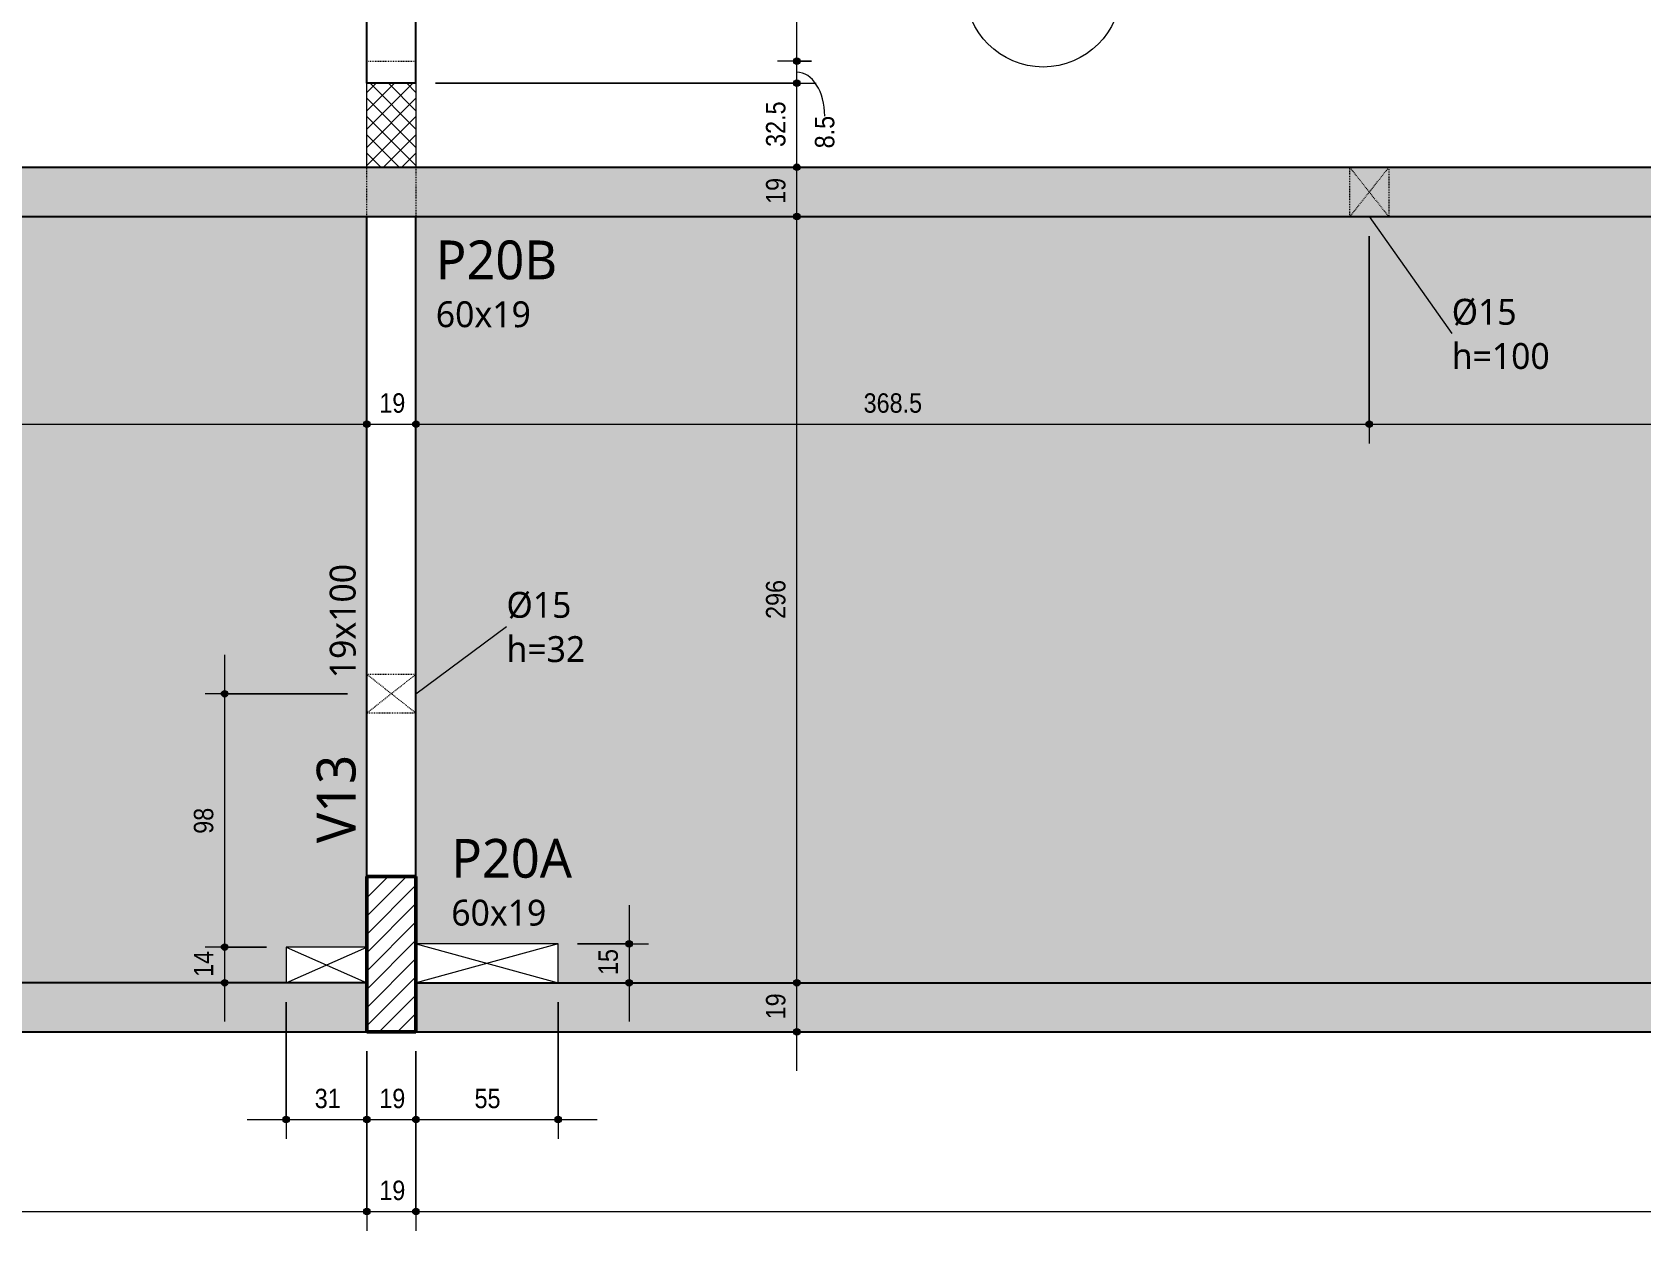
# Model space of a CAD drawing. Header units: centimetres. Extents: x -1139 to 26418, y -889 to 84390.
# Drawn here: x 2931 to 3553, y -782 to -319 of the extents above; entities that cross this region are included whole.
import ezdxf

# ---------------------------------------------------------------- set-up
doc = ezdxf.new("R2010")
doc.units = ezdxf.units.CM
doc.linetypes.add('Traço', pattern=[0.635, 0.3175, -0.3175])
for name, color, linetype, lineweight in [('A-ANNO-DIMS', 7, 'Continuous', 9), ('A-ANNO-DIMS-50', 7, 'Continuous', 9), ('A-FLOR', 7, 'Continuous', 9), ('A-GENM', 7, 'Continuous', 18), ('A-GENM-HDLN', 7, 'Traço', 18), ('A-GENM-IDEN', 7, 'Continuous', 9), ('G-ANNO-SYMB', 7, 'Continuous', 9), ('S-BEAM', 7, 'Continuous', 9), ('S-BEAM-IDEN', 7, 'Continuous', 9), ('S-COLS', 7, 'Continuous', 9), ('S-COLS-HDLN', 7, 'Traço', 18), ('S-COLS-IDEN', 7, 'Continuous', 9)]:
    doc.layers.add(name, color=color, linetype=linetype, lineweight=lineweight)
doc.styles.add('Fira Sans_1', font='', dxfattribs={"width": 0.9, "height": 7.5})
doc.styles.add('Gadugi', font='gadugi.ttf', dxfattribs={"height": 15})
doc.styles.add('Gadugi_1', font='gadugi.ttf', dxfattribs={"height": 10})
doc.styles.get('Fira Sans_1').set_extended_font_data('Fira Sans')
doc.dimstyles.new('PED_R80_1_5mm_ACIMA_As_ESQ__R00', dxfattribs={"dimscale": 30.48, "dimtxt": 10.229846, "dimasz": 0.328084, "dimexe": 0.246063, "dimexo": 0.246063, "dimgap": 0.049213, "dimtad": 1, "dimdec": 1, "dimrnd": 0.5, "dimdsep": 46, "dimtxsty": 'Fira Sans_1', "dimblk1": 'DOTSMALL', "dimblk2": 'DOTSMALL', "dimsah": 1, "dimcen": 0.09, "dimdle": 0.492126, "dimazin": 0, "dimtfac": 1, "dimtdec": 4, "dimtix": 1, "dimtmove": 0, "dimatfit": 3, "dimfxl": 1, "dimtvp": 1, "dimtolj": 1, "dimtzin": 0, "dimarcsym": 2})
doc.dimstyles.new('PED_R80_1_5mm_ACIMA_As_ESQ__R00_1', dxfattribs={"dimscale": 30.48, "dimtxt": 10.229846, "dimasz": 0.328084, "dimexe": 0.246063, "dimexo": 0.246063, "dimgap": 0.049213, "dimtad": 1, "dimdec": 1, "dimrnd": 0.5, "dimdsep": 46, "dimtxsty": 'Fira Sans_1', "dimblk1": 'DOTSMALL', "dimblk2": 'DOTSMALL', "dimsah": 1, "dimcen": 0.09, "dimdle": 0.492126, "dimazin": 0, "dimtfac": 1, "dimtdec": 4, "dimtix": 1, "dimtmove": 1, "dimatfit": 3, "dimfxl": 1, "dimtvp": 1, "dimtolj": 1, "dimtzin": 0, "dimarcsym": 2})

# ---------------------------------------------------------------- blocks, each defined once
blk = doc.blocks.new('PED_FURO_CIRCULAR_R04_2020 _INSTÂNCIA_ - FURO CIRC-3743808-PL400 - FORMA DO BARRILETE')
at = {"layer": 'A-GENM-HDLN'}
for p, q in [((7.5, -9.5), (-7.5, 9.5)), ((-7.5, -9.5), (7.5, 9.5)), ((-7.5, -9.5), (-7.5, 9.5)), ((7.5, 9.5), (7.5, -9.5))]:
    blk.add_line(p, q, dxfattribs=at)
blk = doc.blocks.new('PED_FURO_CIRCULAR_R04_2020 _INSTÂNCIA_ - FURO CIRC-3769521-PL400 - FORMA DO BARRILETE')
at = {"layer": 'A-GENM', "color": 8, "true_color": 0x808080}
for p, q in [((-7.44, 9.43), (-7.5, 9.5)), ((-7.5, 9.43), (-7.5, 9.5)), ((-7.5, 9.5), (7.5, 9.5)), ((7.44, 9.43), (7.5, 9.5)), ((7.5, 9.5), (7.5, 9.43))]:
    blk.add_line(p, q, dxfattribs=at)
at = {"layer": 'A-GENM-HDLN'}
for p, q in [((-7.5, -9.5), (7.44, 9.43)), ((-7.5, -9.5), (-7.5, 9.42)), ((7.5, -9.5), (-7.44, 9.43)), ((7.5, 9.42), (7.5, -9.5)), ((7.5, -9.5), (-7.5, -9.5))]:
    blk.add_line(p, q, dxfattribs=at)
blk = doc.blocks.new('Corte - M_Cabeça do corte - Preenchida-2060824-PL400 - FORMA DO BARRILETE')
at = {"layer": 'G-ANNO-SYMB'}
h = blk.add_hatch(color=256, dxfattribs=at)
edge = h.paths.add_edge_path(flags=0)
edge.add_line((-0.6, 0.849), (-0.6, 0.6))
edge.add_arc((-0.6, 0), 0.6, 90, 135)
edge.add_line((-1.024, 0.424), (-0.6, 0.849))
h = blk.add_hatch(color=256, dxfattribs=at)
edge = h.paths.add_edge_path(flags=0)
edge.add_line((-0.6, 0.849), (-0.176, 0.424))
edge.add_arc((-0.6, 0), 0.6, 45, 90)
edge.add_line((-0.6, 0.6), (-0.6, 0.849))
h = blk.add_hatch(color=256, dxfattribs=at)
edge = h.paths.add_edge_path(flags=0)
edge.add_line((-1.449, 0), (-1.024, 0.424))
edge.add_arc((-0.6, 0), 0.6, 135, 180)
edge.add_line((-1.2, 0), (-1.449, 0))
h = blk.add_hatch(color=256, dxfattribs=at)
edge = h.paths.add_edge_path(flags=0)
edge.add_line((0.249, 0), (0, 0))
edge.add_arc((-0.6, 0), 0.6, 360, 405)
edge.add_line((-0.176, 0.424), (0.249, 0))
for p, q in [((-0.6, 0.849), (-1.449, 0)), ((-0.6, 0.849), (-1.024, 0.424)), ((-0.6, 0.849), (0.249, 0)), ((-0.6, 0.6), (-0.6, 0.849)), ((-0.6, 0.849), (-0.6, 0.6)), ((-0.176, 0.424), (-0.6, 0.849)), ((-1.024, 0.424), (-1.449, 0)), ((0.249, 0), (-0.176, 0.424)), ((-1.449, 0), (-1.2, 0)), ((0, 0), (0.249, 0)), ((-1.2, 0), (-1.449, 0)), ((0, 0), (0.249, 0))]:
    blk.add_line(p, q, dxfattribs=at)
for start, end in [(360, 180), (90, 135), (45, 90), (135, 180), (360, 45), (180, 360)]:
    blk.add_arc((-0.6, 0), 0.6, start, end, dxfattribs=at)
blk = doc.blocks.new('DIMBLOCK3-PL400 - FORMA DO BARRILETE')
at = {"layer": 'A-ANNO-DIMS-50', "true_color": 0x000032}
h = blk.add_hatch(color=178, dxfattribs=at)
edge = h.paths.add_edge_path(flags=0)
edge.add_arc((2090.6, -774.1), 1.25, 0, 360)
h = blk.add_hatch(color=178, dxfattribs=at)
edge = h.paths.add_edge_path(flags=0)
edge.add_arc((3060.6, -774.1), 1.25, 0, 360)
at = {"layer": 'A-ANNO-DIMS-50', "color": 178, "true_color": 0x000032}
for p, q in [((2090.6, -712.25), (2090.6, -781.6)), ((2090.6, -774.1), (2090.6, -712.25)), ((3060.6, -712.25), (3060.6, -781.6)), ((3060.6, -774.1), (3060.6, -712.25)), ((2090.6, -774.1), (3060.6, -774.1))]:
    blk.add_line(p, q, dxfattribs=at)
for centre in [(2090.6, -774.1), (3060.6, -774.1)]:
    blk.add_circle(centre, 1.25, dxfattribs=at)
at = {"layer": 'A-ANNO-DIMS-50', "color": 0, "insert": (2568.19, -762.21), "char_height": 7.5, "width": 17.7842, "attachment_point": 1, "line_spacing_factor": 1.049215, "style": 'Fira Sans_1'}
blk.add_mtext('970', dxfattribs=at)
blk = doc.blocks.new('_DotSmall')
at = {"color": 0, "linetype": 'ByBlock', "const_width": 0.5}
blk.add_lwpolyline([(-0.0625, 0, 1), (0.0625, 0, 1)], format="xyb", close=True, dxfattribs=at)
blk = doc.blocks.new('DIMBLOCK4-PL400 - FORMA DO BARRILETE')
at = {"layer": 'A-ANNO-DIMS-50', "true_color": 0x000032}
h = blk.add_hatch(color=178, dxfattribs=at)
edge = h.paths.add_edge_path(flags=0)
edge.add_arc((3060.6, -774.1), 1.25, 0, 360)
h = blk.add_hatch(color=178, dxfattribs=at)
edge = h.paths.add_edge_path(flags=0)
edge.add_arc((3079.6, -774.1), 1.25, 0, 360)
at = {"layer": 'A-ANNO-DIMS-50', "color": 178, "true_color": 0x000032}
for p, q in [((3060.6, -712.25), (3060.6, -781.6)), ((3060.6, -774.1), (3060.6, -712.25)), ((3079.6, -712.25), (3079.6, -781.6)), ((3079.6, -774.1), (3079.6, -712.25)), ((3060.6, -774.1), (3079.6, -774.1))]:
    blk.add_line(p, q, dxfattribs=at)
for centre in [(3060.6, -774.1), (3079.6, -774.1)]:
    blk.add_circle(centre, 1.25, dxfattribs=at)
at = {"layer": 'A-ANNO-DIMS-50', "color": 0, "insert": (3065.44, -762.21), "char_height": 7.5, "width": 11.1741, "attachment_point": 1, "line_spacing_factor": 1.049215, "style": 'Fira Sans_1'}
blk.add_mtext('19', dxfattribs=at)
blk = doc.blocks.new('DIMBLOCK5-PL400 - FORMA DO BARRILETE')
at = {"layer": 'A-ANNO-DIMS-50', "true_color": 0x000032}
h = blk.add_hatch(color=178, dxfattribs=at)
edge = h.paths.add_edge_path(flags=0)
edge.add_arc((3079.6, -774.1), 1.25, 0, 360)
h = blk.add_hatch(color=178, dxfattribs=at)
edge = h.paths.add_edge_path(flags=0)
edge.add_arc((4049.6, -774.1), 1.25, 0, 360)
at = {"layer": 'A-ANNO-DIMS-50', "color": 178, "true_color": 0x000032}
for p, q in [((3079.6, -712.25), (3079.6, -781.6)), ((3079.6, -774.1), (3079.6, -712.25)), ((4049.6, -712.25), (4049.6, -781.6)), ((4049.6, -774.1), (4049.6, -712.25)), ((3079.6, -774.1), (4049.6, -774.1))]:
    blk.add_line(p, q, dxfattribs=at)
for centre in [(3079.6, -774.1), (4049.6, -774.1)]:
    blk.add_circle(centre, 1.25, dxfattribs=at)
at = {"layer": 'A-ANNO-DIMS-50', "color": 0, "insert": (3557.19, -762.21), "char_height": 7.5, "width": 17.7842, "attachment_point": 1, "line_spacing_factor": 1.049215, "style": 'Fira Sans_1'}
blk.add_mtext('970', dxfattribs=at)
blk = doc.blocks.new('DIMBLOCK87-PL400 - FORMA DO BARRILETE')
at = {"layer": 'A-ANNO-DIMS-50', "true_color": 0x000032}
h = blk.add_hatch(color=178, dxfattribs=at)
edge = h.paths.add_edge_path(flags=0)
edge.add_arc((3226.7, -685.75), 1.25, 0, 360)
h = blk.add_hatch(color=178, dxfattribs=at)
edge = h.paths.add_edge_path(flags=0)
edge.add_arc((3226.7, -704.75), 1.25, 0, 360)
at = {"layer": 'A-ANNO-DIMS-50', "color": 178, "true_color": 0x000032}
for p, q in [((3232.43, -685.75), (3219.2, -685.75)), ((3226.7, -719.75), (3226.7, -685.75)), ((3226.7, -685.75), (3232.43, -685.75)), ((3232.43, -704.75), (3219.2, -704.75)), ((3226.7, -704.75), (3232.43, -704.75))]:
    blk.add_line(p, q, dxfattribs=at)
for centre in [(3226.7, -685.75), (3226.7, -704.75)]:
    blk.add_circle(centre, 1.25, dxfattribs=at)
at = {"layer": 'A-ANNO-DIMS-50', "color": 0, "insert": (3214.81, -699.91), "char_height": 7.5, "width": 11.1741, "attachment_point": 1, "rotation": 90, "line_spacing_factor": 1.049215, "style": 'Fira Sans_1'}
blk.add_mtext('19', dxfattribs=at)
blk = doc.blocks.new('DIMBLOCK88-PL400 - FORMA DO BARRILETE')
at = {"layer": 'A-ANNO-DIMS-50', "true_color": 0x000032}
h = blk.add_hatch(color=178, dxfattribs=at)
edge = h.paths.add_edge_path(flags=0)
edge.add_arc((3226.7, -389.75), 1.25, 0, 360)
h = blk.add_hatch(color=178, dxfattribs=at)
edge = h.paths.add_edge_path(flags=0)
edge.add_arc((3226.7, -685.75), 1.25, 0, 360)
at = {"layer": 'A-ANNO-DIMS-50', "color": 178, "true_color": 0x000032}
for p, q in [((3232.43, -389.75), (3219.2, -389.75)), ((3226.7, -685.75), (3226.7, -389.75)), ((3226.7, -389.75), (3232.43, -389.75)), ((3232.43, -685.75), (3219.2, -685.75)), ((3226.7, -685.75), (3232.43, -685.75))]:
    blk.add_line(p, q, dxfattribs=at)
for centre in [(3226.7, -389.75), (3226.7, -685.75)]:
    blk.add_circle(centre, 1.25, dxfattribs=at)
at = {"layer": 'A-ANNO-DIMS-50', "color": 0, "insert": (3214.81, -545.23), "char_height": 7.5, "width": 17.9416, "attachment_point": 1, "rotation": 90, "line_spacing_factor": 1.049215, "style": 'Fira Sans_1'}
blk.add_mtext('296', dxfattribs=at)
blk = doc.blocks.new('DIMBLOCK89-PL400 - FORMA DO BARRILETE')
at = {"layer": 'A-ANNO-DIMS-50', "true_color": 0x000032}
h = blk.add_hatch(color=178, dxfattribs=at)
edge = h.paths.add_edge_path(flags=0)
edge.add_arc((3226.7, -370.75), 1.25, 0, 360)
h = blk.add_hatch(color=178, dxfattribs=at)
edge = h.paths.add_edge_path(flags=0)
edge.add_arc((3226.7, -389.75), 1.25, 0, 360)
at = {"layer": 'A-ANNO-DIMS-50', "color": 178, "true_color": 0x000032}
for p, q in [((3232.43, -370.75), (3219.2, -370.75)), ((3226.7, -389.75), (3226.7, -370.75)), ((3226.7, -370.75), (3232.43, -370.75)), ((3232.43, -389.75), (3219.2, -389.75)), ((3226.7, -389.75), (3232.43, -389.75))]:
    blk.add_line(p, q, dxfattribs=at)
for centre in [(3226.7, -370.75), (3226.7, -389.75)]:
    blk.add_circle(centre, 1.25, dxfattribs=at)
at = {"layer": 'A-ANNO-DIMS-50', "color": 0, "insert": (3214.81, -384.91), "char_height": 7.5, "width": 11.1741, "attachment_point": 1, "rotation": 90, "line_spacing_factor": 1.049215, "style": 'Fira Sans_1'}
blk.add_mtext('19', dxfattribs=at)
blk = doc.blocks.new('DIMBLOCK90-PL400 - FORMA DO BARRILETE')
at = {"layer": 'A-ANNO-DIMS-50', "true_color": 0x000032}
h = blk.add_hatch(color=178, dxfattribs=at)
edge = h.paths.add_edge_path(flags=0)
edge.add_arc((3226.7, -338.25), 1.25, 0, 360)
h = blk.add_hatch(color=178, dxfattribs=at)
edge = h.paths.add_edge_path(flags=0)
edge.add_arc((3226.7, -370.75), 1.25, 0, 360)
at = {"layer": 'A-ANNO-DIMS-50', "color": 178, "true_color": 0x000032}
for p, q in [((3087.1, -338.25), (3234.2, -338.25)), ((3226.7, -338.25), (3087.1, -338.25)), ((3226.7, -370.75), (3226.7, -338.25)), ((3232.43, -370.75), (3219.2, -370.75)), ((3226.7, -370.75), (3232.43, -370.75))]:
    blk.add_line(p, q, dxfattribs=at)
for centre in [(3226.7, -338.25), (3226.7, -370.75)]:
    blk.add_circle(centre, 1.25, dxfattribs=at)
at = {"layer": 'A-ANNO-DIMS-50', "color": 0, "insert": (3214.81, -362.89), "char_height": 7.5, "width": 20.1449, "attachment_point": 1, "rotation": 90, "line_spacing_factor": 1.049215, "style": 'Fira Sans_1'}
blk.add_mtext('32.5', dxfattribs=at)
blk = doc.blocks.new('DIMBLOCK91-PL400 - FORMA DO BARRILETE')
at = {"layer": 'A-ANNO-DIMS-50', "true_color": 0x000032}
h = blk.add_hatch(color=178, dxfattribs=at)
edge = h.paths.add_edge_path(flags=0)
edge.add_arc((3226.7, -329.75), 1.25, 0, 360)
h = blk.add_hatch(color=178, dxfattribs=at)
edge = h.paths.add_edge_path(flags=0)
edge.add_arc((3226.7, -338.25), 1.25, 0, 360)
at = {"layer": 'A-ANNO-DIMS-50', "color": 178, "true_color": 0x000032}
for p, q in [((3232.43, -329.75), (3219.2, -329.75)), ((3226.7, -338.25), (3226.7, -329.75)), ((3226.7, -329.75), (3232.43, -329.75)), ((3087.1, -338.25), (3234.2, -338.25)), ((3226.7, -338.25), (3087.1, -338.25))]:
    blk.add_line(p, q, dxfattribs=at)
for centre in [(3226.7, -329.75), (3226.7, -338.25)]:
    blk.add_circle(centre, 1.25, dxfattribs=at)
blk.add_ellipse((3226.7, -350.98), major_axis=(0, 16.98), ratio=0.637928, start_param=4.712389, end_param=6.283185, dxfattribs=at)
at = {"layer": 'A-ANNO-DIMS-50', "color": 0, "insert": (3233.7, -363.44), "char_height": 7.5, "width": 14.9513, "attachment_point": 1, "rotation": 90, "line_spacing_factor": 1.049215, "style": 'Fira Sans_1'}
blk.add_mtext('8.5', dxfattribs=at)
blk = doc.blocks.new('DIMBLOCK92-PL400 - FORMA DO BARRILETE')
at = {"layer": 'A-ANNO-DIMS-50', "true_color": 0x000032}
h = blk.add_hatch(color=178, dxfattribs=at)
edge = h.paths.add_edge_path(flags=0)
edge.add_arc((3226.7, -239.75), 1.25, 0, 360)
h = blk.add_hatch(color=178, dxfattribs=at)
edge = h.paths.add_edge_path(flags=0)
edge.add_arc((3226.7, -329.75), 1.25, 0, 360)
at = {"layer": 'A-ANNO-DIMS-50', "color": 178, "true_color": 0x000032}
for p, q in [((3232.43, -239.75), (3219.2, -239.75)), ((3226.7, -329.75), (3226.7, -239.75)), ((3226.7, -239.75), (3232.43, -239.75)), ((3232.43, -329.75), (3219.2, -329.75)), ((3226.7, -329.75), (3232.43, -329.75))]:
    blk.add_line(p, q, dxfattribs=at)
for centre in [(3226.7, -239.75), (3226.7, -329.75)]:
    blk.add_circle(centre, 1.25, dxfattribs=at)
at = {"layer": 'A-ANNO-DIMS-50', "color": 0, "insert": (3214.81, -290), "char_height": 7.5, "width": 12.5906, "attachment_point": 1, "rotation": 90, "line_spacing_factor": 1.049215, "style": 'Fira Sans_1'}
blk.add_mtext('90', dxfattribs=at)
blk = doc.blocks.new('DIMBLOCK124-PL400 - FORMA DO BARRILETE')
at = {"layer": 'A-ANNO-DIMS-50', "true_color": 0x000032}
h = blk.add_hatch(color=178, dxfattribs=at)
edge = h.paths.add_edge_path(flags=0)
edge.add_arc((2692.34, -469.96), 1.25, 0, 360)
h = blk.add_hatch(color=178, dxfattribs=at)
edge = h.paths.add_edge_path(flags=0)
edge.add_arc((3060.6, -469.96), 1.25, 0, 360)
at = {"layer": 'A-ANNO-DIMS-50', "color": 178, "true_color": 0x000032}
for p, q in [((2692.34, -397.25), (2692.34, -477.46)), ((2692.34, -469.96), (2692.34, -397.25)), ((3060.6, -475.69), (3060.6, -462.46)), ((2692.34, -469.96), (3060.6, -469.96)), ((3060.6, -469.96), (3060.6, -475.69))]:
    blk.add_line(p, q, dxfattribs=at)
for centre in [(2692.34, -469.96), (3060.6, -469.96)]:
    blk.add_circle(centre, 1.25, dxfattribs=at)
at = {"layer": 'A-ANNO-DIMS-50', "color": 0, "insert": (2865.26, -458.07), "char_height": 7.5, "width": 26.9124, "attachment_point": 1, "line_spacing_factor": 1.049215, "style": 'Fira Sans_1'}
blk.add_mtext('368.5', dxfattribs=at)
blk = doc.blocks.new('DIMBLOCK125-PL400 - FORMA DO BARRILETE')
at = {"layer": 'A-ANNO-DIMS-50', "true_color": 0x000032}
h = blk.add_hatch(color=178, dxfattribs=at)
edge = h.paths.add_edge_path(flags=0)
edge.add_arc((3060.6, -469.96), 1.25, 0, 360)
h = blk.add_hatch(color=178, dxfattribs=at)
edge = h.paths.add_edge_path(flags=0)
edge.add_arc((3079.6, -469.96), 1.25, 0, 360)
at = {"layer": 'A-ANNO-DIMS-50', "color": 178, "true_color": 0x000032}
for p, q in [((3060.6, -475.69), (3060.6, -462.46)), ((3079.6, -475.69), (3079.6, -462.46)), ((3060.6, -469.96), (3079.6, -469.96)), ((3060.6, -469.96), (3060.6, -475.69)), ((3079.6, -469.96), (3079.6, -475.69))]:
    blk.add_line(p, q, dxfattribs=at)
for centre in [(3060.6, -469.96), (3079.6, -469.96)]:
    blk.add_circle(centre, 1.25, dxfattribs=at)
at = {"layer": 'A-ANNO-DIMS-50', "color": 0, "insert": (3065.44, -458.07), "char_height": 7.5, "width": 11.1741, "attachment_point": 1, "line_spacing_factor": 1.049215, "style": 'Fira Sans_1'}
blk.add_mtext('19', dxfattribs=at)
blk = doc.blocks.new('DIMBLOCK126-PL400 - FORMA DO BARRILETE')
at = {"layer": 'A-ANNO-DIMS-50', "true_color": 0x000032}
h = blk.add_hatch(color=178, dxfattribs=at)
edge = h.paths.add_edge_path(flags=0)
edge.add_arc((3079.6, -469.96), 1.25, 0, 360)
h = blk.add_hatch(color=178, dxfattribs=at)
edge = h.paths.add_edge_path(flags=0)
edge.add_arc((3447.86, -469.96), 1.25, 0, 360)
at = {"layer": 'A-ANNO-DIMS-50', "color": 178, "true_color": 0x000032}
for p, q in [((3447.86, -397.32), (3447.86, -477.46)), ((3447.86, -469.96), (3447.86, -397.32)), ((3079.6, -475.69), (3079.6, -462.46)), ((3079.6, -469.96), (3447.86, -469.96)), ((3079.6, -469.96), (3079.6, -475.69))]:
    blk.add_line(p, q, dxfattribs=at)
for centre in [(3079.6, -469.96), (3447.86, -469.96)]:
    blk.add_circle(centre, 1.25, dxfattribs=at)
at = {"layer": 'A-ANNO-DIMS-50', "color": 0, "insert": (3252.52, -458.07), "char_height": 7.5, "width": 26.9124, "attachment_point": 1, "line_spacing_factor": 1.049215, "style": 'Fira Sans_1'}
blk.add_mtext('368.5', dxfattribs=at)
blk = doc.blocks.new('DIMBLOCK127-PL400 - FORMA DO BARRILETE')
at = {"layer": 'A-ANNO-DIMS-50', "true_color": 0x000032}
h = blk.add_hatch(color=178, dxfattribs=at)
edge = h.paths.add_edge_path(flags=0)
edge.add_arc((3447.86, -469.96), 1.25, 0, 360)
h = blk.add_hatch(color=178, dxfattribs=at)
edge = h.paths.add_edge_path(flags=0)
edge.add_arc((3860.68, -469.96), 1.25, 0, 360)
at = {"layer": 'A-ANNO-DIMS-50', "color": 178, "true_color": 0x000032}
for p, q in [((3447.86, -397.32), (3447.86, -477.46)), ((3447.86, -469.96), (3447.86, -397.32)), ((3860.68, -397.25), (3860.68, -477.46)), ((3860.68, -469.96), (3860.68, -397.25)), ((3447.86, -469.96), (3860.68, -469.96))]:
    blk.add_line(p, q, dxfattribs=at)
for centre in [(3447.86, -469.96), (3860.68, -469.96)]:
    blk.add_circle(centre, 1.25, dxfattribs=at)
at = {"layer": 'A-ANNO-DIMS-50', "color": 0, "insert": (3647.19, -458.07), "char_height": 7.5, "width": 16.9973, "attachment_point": 1, "line_spacing_factor": 1.049215, "style": 'Fira Sans_1'}
blk.add_mtext('413', dxfattribs=at)
blk = doc.blocks.new('DIMBLOCK161-PL400 - FORMA DO BARRILETE')
at = {"layer": 'A-ANNO-DIMS-50', "true_color": 0x000032}
h = blk.add_hatch(color=178, dxfattribs=at)
edge = h.paths.add_edge_path(flags=0)
edge.add_arc((3005.69, -574.11), 1.25, 0, 360)
h = blk.add_hatch(color=178, dxfattribs=at)
edge = h.paths.add_edge_path(flags=0)
edge.add_arc((3005.69, -671.97), 1.25, 0, 360)
at = {"layer": 'A-ANNO-DIMS-50', "color": 178, "true_color": 0x000032}
for p, q in [((3005.69, -559.11), (3005.69, -671.97)), ((3053.1, -574.11), (2998.19, -574.11)), ((3005.69, -574.11), (3053.1, -574.11)), ((3021.92, -671.97), (2998.19, -671.97)), ((3005.69, -671.97), (3021.92, -671.97))]:
    blk.add_line(p, q, dxfattribs=at)
for centre in [(3005.69, -574.11), (3005.69, -671.97)]:
    blk.add_circle(centre, 1.25, dxfattribs=at)
at = {"layer": 'A-ANNO-DIMS-50', "color": 0, "insert": (2993.8, -628.22), "char_height": 7.5, "width": 12.4332, "attachment_point": 1, "rotation": 90, "line_spacing_factor": 1.049215, "style": 'Fira Sans_1'}
blk.add_mtext('98', dxfattribs=at)
blk = doc.blocks.new('DIMBLOCK162-PL400 - FORMA DO BARRILETE')
at = {"layer": 'A-ANNO-DIMS-50', "true_color": 0x000032}
h = blk.add_hatch(color=178, dxfattribs=at)
edge = h.paths.add_edge_path(flags=0)
edge.add_arc((3005.69, -671.97), 1.25, 0, 360)
h = blk.add_hatch(color=178, dxfattribs=at)
edge = h.paths.add_edge_path(flags=0)
edge.add_arc((3005.69, -685.75), 1.25, 0, 360)
at = {"layer": 'A-ANNO-DIMS-50', "color": 178, "true_color": 0x000032}
for p, q in [((3021.92, -671.97), (2998.19, -671.97)), ((3005.69, -671.97), (3005.69, -700.75)), ((3005.69, -671.97), (3021.92, -671.97)), ((2999.96, -685.75), (3013.19, -685.75)), ((3005.69, -685.75), (2999.96, -685.75))]:
    blk.add_line(p, q, dxfattribs=at)
for centre in [(3005.69, -671.97), (3005.69, -685.75)]:
    blk.add_circle(centre, 1.25, dxfattribs=at)
at = {"layer": 'A-ANNO-DIMS-50', "color": 0, "insert": (2993.8, -683.52), "char_height": 7.5, "width": 11.1741, "attachment_point": 1, "rotation": 90, "line_spacing_factor": 1.049215, "style": 'Fira Sans_1'}
blk.add_mtext('14', dxfattribs=at)
blk = doc.blocks.new('DIMBLOCK163-PL400 - FORMA DO BARRILETE')
at = {"layer": 'A-ANNO-DIMS-50', "true_color": 0x000032}
h = blk.add_hatch(color=178, dxfattribs=at)
edge = h.paths.add_edge_path(flags=0)
edge.add_arc((3029.42, -738.59), 1.25, 0, 360)
h = blk.add_hatch(color=178, dxfattribs=at)
edge = h.paths.add_edge_path(flags=0)
edge.add_arc((3060.6, -738.59), 1.25, 0, 360)
at = {"layer": 'A-ANNO-DIMS-50', "color": 178, "true_color": 0x000032}
for p, q in [((3029.42, -693.25), (3029.42, -746.09)), ((3029.42, -738.59), (3029.42, -693.25)), ((3060.6, -712.25), (3060.6, -746.09)), ((3060.6, -738.59), (3060.6, -712.25)), ((3014.42, -738.59), (3060.6, -738.59))]:
    blk.add_line(p, q, dxfattribs=at)
for centre in [(3029.42, -738.59), (3060.6, -738.59)]:
    blk.add_circle(centre, 1.25, dxfattribs=at)
at = {"layer": 'A-ANNO-DIMS-50', "color": 0, "insert": (3040.48, -726.71), "char_height": 7.5, "width": 10.8594, "attachment_point": 1, "line_spacing_factor": 1.049215, "style": 'Fira Sans_1'}
blk.add_mtext('31', dxfattribs=at)
blk = doc.blocks.new('DIMBLOCK164-PL400 - FORMA DO BARRILETE')
at = {"layer": 'A-ANNO-DIMS-50', "true_color": 0x000032}
h = blk.add_hatch(color=178, dxfattribs=at)
edge = h.paths.add_edge_path(flags=0)
edge.add_arc((3060.6, -738.59), 1.25, 0, 360)
h = blk.add_hatch(color=178, dxfattribs=at)
edge = h.paths.add_edge_path(flags=0)
edge.add_arc((3079.6, -738.59), 1.25, 0, 360)
at = {"layer": 'A-ANNO-DIMS-50', "color": 178, "true_color": 0x000032}
for p, q in [((3060.6, -712.25), (3060.6, -746.09)), ((3060.6, -738.59), (3060.6, -712.25)), ((3079.6, -712.25), (3079.6, -746.09)), ((3079.6, -738.59), (3079.6, -712.25)), ((3060.6, -738.59), (3079.6, -738.59))]:
    blk.add_line(p, q, dxfattribs=at)
for centre in [(3060.6, -738.59), (3079.6, -738.59)]:
    blk.add_circle(centre, 1.25, dxfattribs=at)
at = {"layer": 'A-ANNO-DIMS-50', "color": 0, "insert": (3065.44, -726.71), "char_height": 7.5, "width": 11.1741, "attachment_point": 1, "line_spacing_factor": 1.049215, "style": 'Fira Sans_1'}
blk.add_mtext('19', dxfattribs=at)
blk = doc.blocks.new('DIMBLOCK165-PL400 - FORMA DO BARRILETE')
at = {"layer": 'A-ANNO-DIMS-50', "true_color": 0x000032}
h = blk.add_hatch(color=178, dxfattribs=at)
edge = h.paths.add_edge_path(flags=0)
edge.add_arc((3079.6, -738.59), 1.25, 0, 360)
h = blk.add_hatch(color=178, dxfattribs=at)
edge = h.paths.add_edge_path(flags=0)
edge.add_arc((3134.54, -738.59), 1.25, 0, 360)
at = {"layer": 'A-ANNO-DIMS-50', "color": 178, "true_color": 0x000032}
for p, q in [((3134.54, -693.25), (3134.54, -746.09)), ((3134.54, -738.59), (3134.54, -693.25)), ((3079.6, -712.25), (3079.6, -746.09)), ((3079.6, -738.59), (3079.6, -712.25)), ((3079.6, -738.59), (3149.54, -738.59))]:
    blk.add_line(p, q, dxfattribs=at)
for centre in [(3079.6, -738.59), (3134.54, -738.59)]:
    blk.add_circle(centre, 1.25, dxfattribs=at)
at = {"layer": 'A-ANNO-DIMS-50', "color": 0, "insert": (3102.22, -726.71), "char_height": 7.5, "width": 11.6463, "attachment_point": 1, "line_spacing_factor": 1.049215, "style": 'Fira Sans_1'}
blk.add_mtext('55', dxfattribs=at)
blk = doc.blocks.new('DIMBLOCK166-PL400 - FORMA DO BARRILETE')
at = {"layer": 'A-ANNO-DIMS-50', "true_color": 0x000032}
h = blk.add_hatch(color=178, dxfattribs=at)
edge = h.paths.add_edge_path(flags=0)
edge.add_arc((3161.97, -670.75), 1.25, 0, 360)
h = blk.add_hatch(color=178, dxfattribs=at)
edge = h.paths.add_edge_path(flags=0)
edge.add_arc((3161.97, -685.75), 1.25, 0, 360)
at = {"layer": 'A-ANNO-DIMS-50', "color": 178, "true_color": 0x000032}
for p, q in [((3161.97, -655.75), (3161.97, -700.75)), ((3142.04, -670.75), (3169.47, -670.75)), ((3161.97, -670.75), (3142.04, -670.75)), ((3156.24, -685.75), (3169.47, -685.75)), ((3161.97, -685.75), (3156.24, -685.75))]:
    blk.add_line(p, q, dxfattribs=at)
for centre in [(3161.97, -670.75), (3161.97, -685.75)]:
    blk.add_circle(centre, 1.25, dxfattribs=at)
at = {"layer": 'A-ANNO-DIMS-50', "color": 0, "insert": (3150.09, -682.77), "char_height": 7.5, "width": 10.8594, "attachment_point": 1, "rotation": 90, "line_spacing_factor": 1.049215, "style": 'Fira Sans_1'}
blk.add_mtext('15', dxfattribs=at)

msp = doc.modelspace()

# ---------------------------------------------------------------- hatches: boundary and pattern name
at = {"layer": 'A-FLOR', "lineweight": 18, "true_color": 0xd9d9d9}
for points in [[(3029.42, -685.75), (3029.42, -671.97), (3060.6, -671.97), (3060.6, -389.75), (2049.6, -389.75), (2049.6, -685.75), (2468.77, -685.75)], [(4090.6, -685.75), (4090.6, -389.75), (3079.6, -389.75), (3079.6, -670.75), (3134.54, -670.75), (3134.54, -685.75), (4049.6, -685.75)]]:
    msp.add_hatch(color=254, dxfattribs=at).paths.add_polyline_path(points, flags=0)
at = {"layer": 'S-BEAM', "true_color": 0xccffcc}
msp.add_hatch(color=254, dxfattribs=at).paths.add_polyline_path([(2268.6, -389.75), (4090.6, -389.75), (4090.6, -370.75), (2268.6, -370.75)], flags=0)
at = {"layer": 'S-BEAM', "true_color": 0xffcc66}
for points in [[(3060.6, -704.75), (3060.6, -685.75), (2090.6, -685.75), (2090.6, -704.75), (3042.16, -704.75)], [(3615.54, -704.75), (4049.6, -704.75), (4049.6, -685.75), (3079.6, -685.75), (3079.6, -704.75)]]:
    msp.add_hatch(color=31, dxfattribs=at).paths.add_polyline_path(points, flags=0)
at = {"layer": 'S-COLS', "lineweight": 18, "true_color": 0x0000ff}
h = msp.add_hatch(dxfattribs=at)
h.set_pattern_fill('FP_2', color=5, style=0, pattern_type=2)
h.set_pattern_definition([(45, (3070.098, 0), (-3.535534, 3.535534), []), (135, (3070.098, 0), (-3.535534, -3.535534), [])])
h.paths.add_polyline_path([(3060.6, -370.75), (3079.6, -370.75), (3079.6, -338.25), (3060.6, -338.25)], flags=0)
at = {"layer": 'S-COLS', "lineweight": 18, "true_color": 0x808080}
h = msp.add_hatch(dxfattribs=at)
h.set_pattern_fill('FP_1', color=8, style=0, pattern_type=2)
h.set_pattern_definition([(45, (3070.098, 0), (-3.535534, 3.535534), [])])
h.paths.add_polyline_path([(3079.6, -704.75), (3079.6, -644.75), (3060.6, -644.75), (3060.6, -704.75)], flags=0)

# ---------------------------------------------------------------- linework, layer by layer
at = {"lineweight": 18}
for p, q in [((3134.52, -670.75), (3079.62, -685.75)), ((3079.62, -670.75), (3134.52, -685.75)), ((3029.43, -685.75), (3060.59, -671.98)), ((3029.43, -671.98), (3060.59, -685.75))]:
    msp.add_line(p, q, dxfattribs=at)
at = {"layer": 'A-FLOR', "lineweight": 18}
for p, q in [((3134.54, -670.75), (3079.6, -670.75)), ((3134.54, -685.75), (3134.54, -670.75)), ((3060.6, -671.97), (3029.42, -671.97)), ((3029.42, -671.97), (3029.42, -685.75))]:
    msp.add_line(p, q, dxfattribs=at)
at = {"layer": 'A-GENM-IDEN'}
for p, q in [((3447.86, -389.82), (3479.71, -434.99)), ((3079.6, -574.11), (3114.57, -548.19))]:
    msp.add_line(p, q, dxfattribs=at)
at = {"layer": 'S-BEAM', "lineweight": 25}
for p, q in [((3060.6, -338.25), (3060.6, -124.25)), ((3079.6, -338.25), (3079.6, -124.25)), ((3079.6, -338.25), (3060.6, -338.25)), ((2268.6, -370.75), (4090.6, -370.75)), ((2268.6, -389.75), (3060.6, -389.75)), ((3060.6, -389.75), (3079.6, -389.75)), ((3060.6, -644.75), (3060.6, -389.75)), ((3079.6, -389.75), (4090.6, -389.75)), ((3079.6, -644.75), (3079.6, -389.75)), ((3060.6, -685.75), (2090.6, -685.75)), ((3079.6, -685.75), (4049.6, -685.75)), ((2090.6, -704.75), (3060.6, -704.75)), ((3079.6, -704.75), (4049.6, -704.75))]:
    msp.add_line(p, q, dxfattribs=at)
at = {"layer": 'S-COLS', "lineweight": 18}
for p, q in [((3060.6, -370.75), (3060.6, -338.25)), ((3079.6, -338.25), (3079.6, -370.75))]:
    msp.add_line(p, q, dxfattribs=at)
at = {"layer": 'S-COLS', "lineweight": 50}
for p, q in [((3060.6, -644.75), (3079.6, -644.75)), ((3060.6, -704.75), (3060.6, -644.75)), ((3079.6, -644.75), (3079.6, -704.75)), ((3079.6, -704.75), (3060.6, -704.75))]:
    msp.add_line(p, q, dxfattribs=at)
at = {"layer": 'S-COLS-HDLN'}
for p, q in [((3060.6, -329.75), (3079.6, -329.75)), ((3060.6, -389.75), (3060.6, -370.75)), ((3079.6, -370.75), (3079.6, -389.75))]:
    msp.add_line(p, q, dxfattribs=at)

# ---------------------------------------------------------------- block references
at = {"layer": 'A-GENM', "linetype": 'Traço'}
for name, p, rotation in [('PED_FURO_CIRCULAR_R04_2020 _INSTÂNCIA_ - FURO CIRC-3769521-PL400 - FORMA DO BARRILETE', (3447.86, -380.32), 180), ('PED_FURO_CIRCULAR_R04_2020 _INSTÂNCIA_ - FURO CIRC-3743808-PL400 - FORMA DO BARRILETE', (3070.1, -574.11), 89.9999999999999)]:
    msp.add_blockref(name, p, dxfattribs=dict(at, rotation=rotation))
at = {"layer": 'G-ANNO-SYMB', "extrusion": (0, 0, -1), "xscale": 49.99999999999998, "yscale": 49.99999999999998, "zscale": 49.99999999999998}
msp.add_blockref('Corte - M_Cabeça do corte - Preenchida-2060824-PL400 - FORMA DO BARRILETE', (-3291.86, -302.02), dxfattribs=at)

# ---------------------------------------------------------------- texts
at = {"layer": 'A-GENM-IDEN', "char_height": 10, "attachment_point": 1, "style": 'Gadugi_1'}
for s, insert, width in [('Ø15', (3479.71, -421.58), 31.2658), ('h=100', (3479.71, -438.66), 48.9029), ('Ø15', (3114.57, -534.79), 31.2658), ('h=32', (3114.57, -551.87), 39.6835)]:
    msp.add_mtext(s, dxfattribs=dict(at, insert=insert, width=width))
at = {"layer": 'S-BEAM-IDEN', "attachment_point": 1, "rotation": 90}
for s, insert, char_height, width, style in [('19x100', (3046.28, -568.13), 10, 54.1139, 'Gadugi_1'), ('V13', (3041.25, -631.83), 15, 44.0928, 'Gadugi')]:
    msp.add_mtext(s, dxfattribs=dict(at, insert=insert, char_height=char_height, width=width, style=style))
at = {"layer": 'S-COLS-IDEN', "attachment_point": 1}
for s, insert, char_height, width, style in [('P20B', (3087.28, -399.03), 15, 57.3207, 'Gadugi'), ('60x19', (3087.28, -422.52), 10, 44.8945, 'Gadugi_1'), ('P20A', (3093.25, -630.2), 15, 58.924, 'Gadugi'), ('60x19', (3093.25, -653.69), 10, 44.8945, 'Gadugi_1')]:
    msp.add_mtext(s, dxfattribs=dict(at, insert=insert, char_height=char_height, width=width, style=style))

# ---------------------------------------------------------------- dimensions: what is measured, and where the dimension line sits
at = {"layer": 'A-ANNO-DIMS', "color": 178, "true_color": 0x000032}
for base, p1, p2, override, picture, middle in [((3226.7, -239.75), (3224.93, -329.75), (3224.93, -239.75), {"dimpost": '<>', "dimfxl": 90.000001}, 'DIMBLOCK92-PL400 - FORMA DO BARRILETE', (3221.33, -284.75)), ((3226.7, -338.25), (3224.93, -370.75), (3079.6, -338.25), {"dimpost": '<>', "dimfxl": 148.921799}, 'DIMBLOCK90-PL400 - FORMA DO BARRILETE', (3221.38, -354.5)), ((3226.7, -370.75), (3224.93, -389.75), (3224.93, -370.75), {"dimpost": '<>', "dimfxl": 19}, 'DIMBLOCK89-PL400 - FORMA DO BARRILETE', (3221.33, -380.25)), ((3226.7, -389.75), (3224.93, -685.75), (3224.93, -389.75), {"dimpost": '<>', "dimfxl": 296}, 'DIMBLOCK88-PL400 - FORMA DO BARRILETE', (3221.33, -537.75)), ((3005.69, -671.97), (3060.6, -574.11), (3029.42, -671.97), {"dimpost": '<>', "dimfxl": 102.70975}, 'DIMBLOCK161-PL400 - FORMA DO BARRILETE', (3000.32, -623.04)), ((3161.97, -685.75), (3134.54, -670.75), (3163.74, -685.75), {"dimpost": '<>', "dimfxl": 32.826553}, 'DIMBLOCK166-PL400 - FORMA DO BARRILETE', (3156.66, -678.25)), ((3005.69, -685.75), (3029.42, -671.97), (3007.46, -685.75), {"dimpost": '<>', "dimfxl": 25.922906}, 'DIMBLOCK162-PL400 - FORMA DO BARRILETE', (3000.44, -678.86)), ((3226.7, -685.75), (3224.93, -704.75), (3224.93, -685.75), {"dimpost": '<>', "dimfxl": 19}, 'DIMBLOCK87-PL400 - FORMA DO BARRILETE', (3221.33, -695.25))]:
    dim = msp.add_linear_dim(base=base, p1=p1, p2=p2, angle=90, dimstyle='PED_R80_1_5mm_ACIMA_As_ESQ__R00', override=override, dxfattribs=at)
    dim.commit()
    dim.dimension.update_dxf_attribs({"geometry": picture, "text_midpoint": middle})
dim = msp.add_linear_dim(base=(3226.7, -329.75), p1=(3079.6, -338.25), p2=(3224.93, -329.75), angle=90, dimstyle='PED_R80_1_5mm_ACIMA_As_ESQ__R00_1', override={"dimpost": '<>', "dimfxl": 145.58057}, dxfattribs=at)
dim.commit()
dim.dimension.update_dxf_attribs({"geometry": 'DIMBLOCK91-PL400 - FORMA DO BARRILETE', "text_midpoint": (3238.7, -355.96), "dimtype": 160, "text_rotation": 90})
for base, p1, p2, override, picture, middle in [((3060.6, -469.96), (2692.34, -389.75), (3060.6, -468.19), {"dimpost": '<>', "dimfxl": 376.51456}, 'DIMBLOCK124-PL400 - FORMA DO BARRILETE', (2876.47, -464.64)), ((3447.86, -469.96), (3079.6, -468.19), (3447.86, -389.82), {"dimpost": '<>', "dimfxl": 376.511922}, 'DIMBLOCK126-PL400 - FORMA DO BARRILETE', (3263.73, -464.64)), ((3860.68, -469.96), (3447.86, -389.82), (3860.68, -389.75), {"dimpost": '<>', "dimfxl": 412.817409}, 'DIMBLOCK127-PL400 - FORMA DO BARRILETE', (3654.27, -464.64)), ((3079.6, -469.96), (3060.6, -468.19), (3079.6, -468.19), {"dimpost": '<>', "dimfxl": 19}, 'DIMBLOCK125-PL400 - FORMA DO BARRILETE', (3070.1, -464.59)), ((3060.6, -738.59), (3029.42, -685.75), (3060.6, -704.75), {"dimpost": '<>', "dimfxl": 36.514814}, 'DIMBLOCK163-PL400 - FORMA DO BARRILETE', (3045.01, -733.28)), ((3134.54, -738.59), (3079.6, -704.75), (3134.54, -685.75), {"dimpost": '<>', "dimfxl": 58.134876}, 'DIMBLOCK165-PL400 - FORMA DO BARRILETE', (3107.07, -733.28)), ((3060.6, -774.1), (2090.6, -704.75), (3060.6, -704.75), {"dimpost": '<>', "dimfxl": 969.999978}, 'DIMBLOCK3-PL400 - FORMA DO BARRILETE', (2575.6, -768.73)), ((3079.6, -774.1), (3060.6, -704.75), (3079.6, -704.75), {"dimpost": '<>', "dimfxl": 19}, 'DIMBLOCK4-PL400 - FORMA DO BARRILETE', (3070.1, -768.73)), ((3079.6, -738.59), (3060.6, -704.75), (3079.6, -704.75), {"dimpost": '<>', "dimfxl": 19}, 'DIMBLOCK164-PL400 - FORMA DO BARRILETE', (3070.1, -733.22)), ((4049.6, -774.1), (3079.6, -704.75), (4049.6, -704.75), {"dimpost": '<>', "dimfxl": 969.999978}, 'DIMBLOCK5-PL400 - FORMA DO BARRILETE', (3564.6, -768.73))]:
    dim = msp.add_linear_dim(base=base, p1=p1, p2=p2, dimstyle='PED_R80_1_5mm_ACIMA_As_ESQ__R00', override=override, dxfattribs=at)
    dim.commit()
    dim.dimension.update_dxf_attribs({"geometry": picture, "text_midpoint": middle})

doc.saveas('drawing.dxf')
